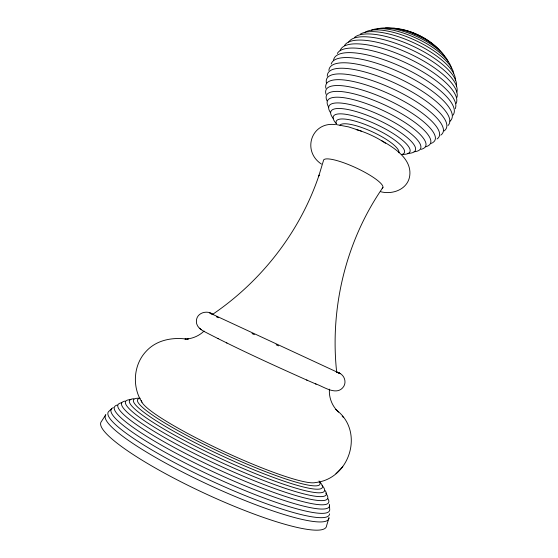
<?xml version="1.0" encoding="UTF-8"?>
<svg xmlns="http://www.w3.org/2000/svg" width="558" height="558" viewBox="0 0 558 558"><rect width="100%" height="100%" fill="white"/><g stroke="black" fill="none" stroke-linecap="round" stroke-linejoin="round"><path stroke-width="0.84" d="M329.415 389.163C328.822 396.961 331.689 404.92 337.039 410.611L335.895 409.37L338.601 412.153M382.921 187.467C345.848 240.937 329.708 307.911 336.704 372.472M141.453 400.435A96.771 12.185 24.9 0 0 219.991 449.678A96.771 12.185 24.9 0 0 315.507 482.524C349.308 479.141 364.416 432.666 337.409 410.848M335.944 473.742L342.772 466.774M204.095 331.034C199.555 335.491 193.466 338.294 187.146 338.964L188.43 338.908L184.949 339.111L186.295 339.048C171.997 337.144 156.442 340.122 146.308 351.142C133.376 364.59 131.911 386.757 141.955 402.248M111.537 408.881L108.538 411.644A121.902 18.763 24.9 0 0 211.963 481.163A121.902 18.763 24.9 0 0 329.548 513.799M212.159 314.67C261.59 281.225 300.092 231.716 319.099 175.038L318.792 176L323.361 160.955A32.713 6.745 24.9 0 1 356.311 167.972A32.713 6.745 24.9 0 1 382.181 188.416M335.595 124.636C311.42 121.205 301.536 151.051 321.457 164.087M380.64 191.708C391.988 194.791 406.461 189.894 409.433 177.514C413.213 159.644 394.478 147.884 381.351 140.463M336.983 124.72L348.604 126.903L361.347 131.109M337.66 372.618C343.686 373.7 346.978 381.316 343.714 386.471C336.823 396.745 323.382 386.289 315.403 383.813M339.501 373.225L209.773 313.01L211.426 314.035M213.289 314.51C207.206 309.627 196.395 312.689 196.388 321.234C196.116 326.507 200.894 329.987 205.149 332.003C238.364 349.231 272.457 364.709 306.6 379.991L307.193 380.242M306.6 379.991L316.114 384.12M336.355 371.649L339.348 373.128M217.494 338.378L218.178 338.713M226.415 342.772L226.973 343.051M338.504 372.695L340.366 373.665M199.359 328.188L200.12 328.801M200.434 329.053L201.187 329.666M342.228 416.177L343.609 417.684M329.492 505.688L329.722 509.74A120.333 18.009 24.9 0 1 208.19 474.335A120.333 18.009 24.9 0 1 113.351 407.654M339.913 125.194A32.601 8.133 24.9 0 1 372.953 132.113A32.601 8.133 24.9 0 1 398.907 152.766M371.328 30.223A45.986 16.412 24.9 0 1 417.363 38.725A45.986 16.412 24.9 0 1 451.45 68.404M333.266 118.491A46.509 12.081 24.9 0 1 378.645 120.165A46.509 12.081 24.9 0 1 407.863 153.359M336.46 123.876A42.171 10.79 24.9 0 1 350.612 115.227A42.171 10.79 24.9 0 1 400.184 138.398A42.171 10.79 24.9 0 1 401.697 154.364M325.879 88.262A62.266 17.751 24.9 0 1 388.752 93.695A62.266 17.751 24.9 0 1 437.081 138.956M432.471 142.771A60.006 16.768 24.9 0 1 431.125 143.392M326.025 94.239A60.006 16.768 24.9 0 1 385.32 98.759A60.006 16.768 24.9 0 1 433.05 142.416M330.524 112.681A50.492 13.336 24.9 0 1 380.863 115.499A50.492 13.336 24.9 0 1 414.078 151.741M319.539 481.68A104.074 13.497 24.9 0 1 223.214 456.402A104.074 13.497 24.9 0 1 139.137 398.224M319.016 480.954A100.496 12.82 24.9 0 1 224.281 454.059A100.496 12.82 24.9 0 1 140.225 398.245M327.309 76.313A65.286 19.384 24.9 0 1 395.859 83.567A65.286 19.384 24.9 0 1 444.049 130.942M327.037 100.831A57.272 15.694 24.9 0 1 385.634 105.385A57.272 15.694 24.9 0 1 425.398 146.824M344.516 45.561A61.924 20.604 24.9 0 1 408.7 53.268A61.924 20.604 24.9 0 1 456.897 97.406M340.143 50.687A63.765 20.855 24.9 0 1 405.673 57.111A63.765 20.855 24.9 0 1 456.186 103.432M331.208 64.072A66.249 20.479 24.9 0 1 402.967 73.768A66.249 20.479 24.9 0 1 449.971 121.232M333.579 60.041A65.935 20.779 24.9 0 1 402.227 67.134A65.935 20.779 24.9 0 1 452.977 115.15M328.718 107.227A54.091 14.543 24.9 0 1 381.519 109.78A54.091 14.543 24.9 0 1 420.983 149.342M354.442 37.539A56.818 19.509 24.9 0 1 414.008 46.67A56.818 19.509 24.9 0 1 456.374 86.065M360.273 34.198A53.596 18.672 24.9 0 1 416.631 44.166A53.596 18.672 24.9 0 1 455.293 80.526M325.719 493.126A113.511 15.694 24.9 0 1 221.303 466.509A113.511 15.694 24.9 0 1 125.159 401.097M328.006 498.803A116.113 16.461 24.9 0 1 215.66 468.281A116.113 16.461 24.9 0 1 121.651 402.771M322.078 485.425A107.457 14.201 24.9 0 1 223.186 459.659A107.457 14.201 24.9 0 1 133.899 398.754M325.154 490.601A110.617 14.933 24.9 0 1 216.964 460.448A110.617 14.933 24.9 0 1 130.984 399.633M337.311 53.505A65.105 20.911 24.9 0 1 405.554 62.691A65.105 20.911 24.9 0 1 455.216 108.719M348.659 42.157A59.594 20.158 24.9 0 1 410.542 49.334A59.594 20.158 24.9 0 1 456.814 92.056M336.6 124.281A37.519 9.472 24.9 0 1 374.676 128.507A37.519 9.472 24.9 0 1 401.488 154.615M365.106 32.287A49.983 17.633 24.9 0 1 415.682 40.518A49.983 17.633 24.9 0 1 453.689 73.809M326.437 83.023A64.031 18.63 24.9 0 1 391.277 88.157A64.031 18.63 24.9 0 1 440.764 135.12M401.202 29.553A27.07 9.988 24.9 0 1 402.778 29.804M403.58 29.958A27.07 9.988 24.9 0 1 432.785 44.368M393.62 28.277A32.162 11.788 24.9 0 1 440.011 51.155M385.348 28.06A37.044 13.476 24.9 0 1 419.009 36.165A37.044 13.476 24.9 0 1 444.747 56.86M376.643 29.274A41.662 15.024 24.9 0 1 415.661 35.963A41.662 15.024 24.9 0 1 448.032 61.359M329.311 504.293A118.401 17.242 24.9 0 1 211.998 471.238A118.401 17.242 24.9 0 1 117.368 404.996M328.892 70.468A66.032 20.004 24.9 0 1 397.359 77.632A66.032 20.004 24.9 0 1 448.067 125.48M278.498 345.862A68.655 0.377 24.9 0 1 276.147 344.774M254.385 334.654A68.655 0.377 24.9 0 1 252.028 333.551M218.359 317.718A68.655 0.377 24.9 0 1 216.434 316.798M356.199 129.609A27.454 6.78 24.9 0 1 385.459 143.287M412.439 33.041A21.811 8.084 24.9 0 1 416.024 34.436M417.447 35.07A21.811 8.084 24.9 0 1 419.553 36.096M328.969 517.817L326.625 525.573A124.232 20.799 24.9 0 1 206.041 493.983A124.232 20.799 24.9 0 1 101.403 421.513L105.832 414.692A123.081 19.488 24.9 0 0 210.003 485.418A123.081 19.488 24.9 0 0 328.969 517.817"/></g></svg>
